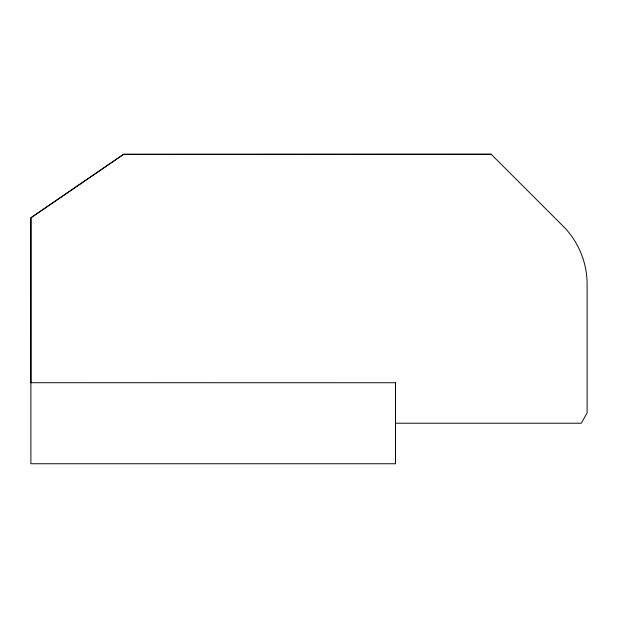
<?xml version="1.0" encoding="UTF-8"?>
<svg xmlns="http://www.w3.org/2000/svg" width="618" height="618" viewBox="0 0 618 618"><rect width="100%" height="100%" fill="white"/><g stroke="black" fill="none" stroke-linecap="round" stroke-linejoin="round"><path stroke-width="0.93" d="M491.163 154.253L123.631 154.33L30.9 217.791L30.9 463.747L395.474 463.747L395.512 382.743L30.9 382.72L30.915 217.783L123.631 154.284L491.163 154.253L563.562 226.605C578.378 241.677 586.969 262.395 587.1 283.523L587.1 412.847L581.306 423.214L395.474 423.214M395.512 382.743L395.474 463.747"/></g></svg>
